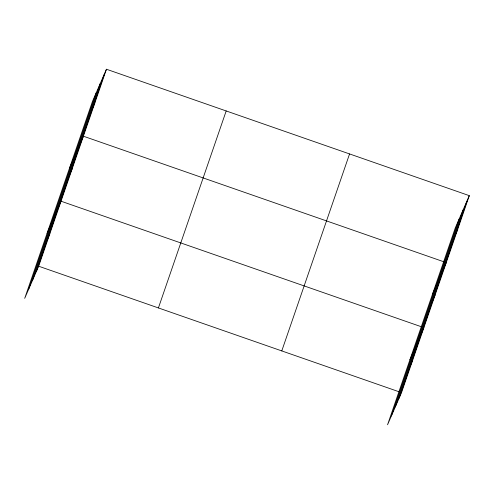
<?xml version="1.0" encoding="UTF-8"?>
<svg xmlns="http://www.w3.org/2000/svg" width="494" height="494" viewBox="0 0 494 494"><rect width="100%" height="100%" fill="white"/><g stroke="black" fill="none" stroke-linecap="round" stroke-linejoin="round"><path stroke-width="0.74" d="M28.529 289.546L96.305 92.569M32.468 280.481L100.245 83.505M36.29 271.681L104.073 74.705M106.451 69.234L92.483 101.363L24.7 298.345L38.674 266.217L106.451 69.234L469.3 195.655L401.517 392.637L387.549 424.766L455.326 227.783L469.3 195.655M158.413 307.935L226.19 110.952M281.778 350.913L349.561 153.937M391.372 415.967L459.154 218.99M395.317 406.902L463.094 209.925M399.14 398.102L466.923 201.126M92.551 108.192L94.928 102.721M69.438 168.337L83.406 136.208L444.118 261.882M69.845 174.178L72.223 168.707M47.066 233.341L61.04 201.212L421.746 326.886M47.48 239.182L49.857 233.711M455.4 234.613L457.777 229.142M432.281 294.757L446.255 262.629M432.695 300.599L435.072 295.128M409.915 359.762L423.889 327.633M410.323 365.603L412.706 360.132M38.674 266.217L399.38 391.89"/></g></svg>
